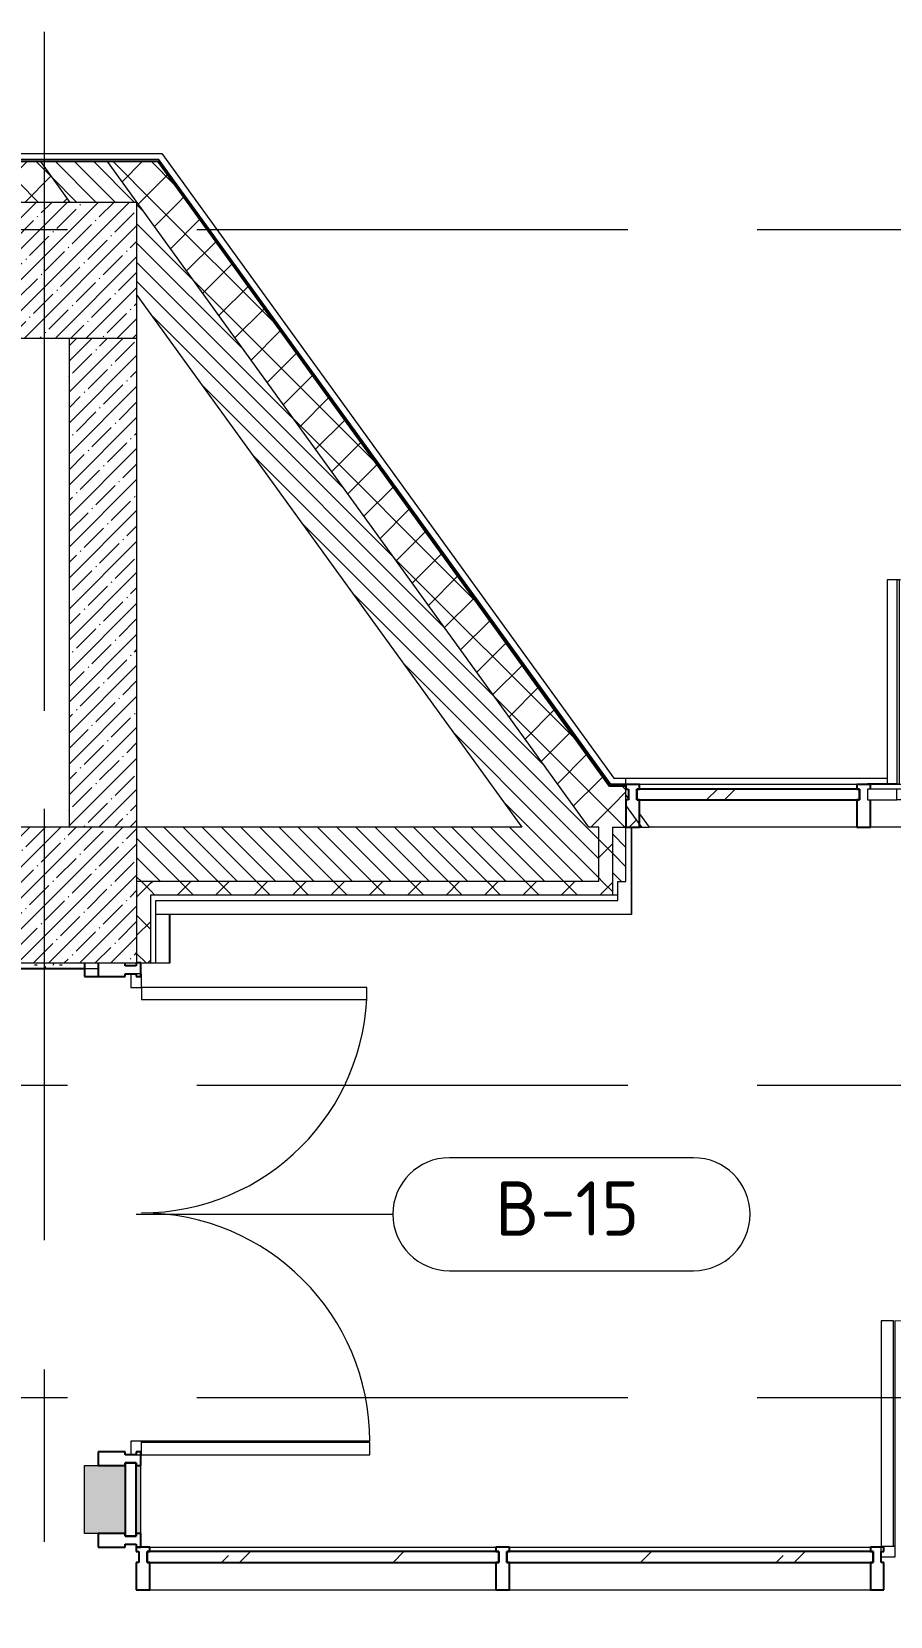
# Model space of a CAD drawing. Header units: millimetres. Extents: x 81459 to 274965, y -8553 to 29000.
# Drawn here: x 110662 to 113824, y 16195 to 22028 of the extents above; entities that cross this region are included whole.
import ezdxf

# ---------------------------------------------------------------- set-up
doc = ezdxf.new("R2010")
doc.units = ezdxf.units.MM
doc.linetypes.add('Осевая', pattern=[3175, 635, -476.25, 1587.5, -476.25])
for name, color, linetype, lineweight in [('A-DETL-GENF', 7, 'Continuous', 9), ('A-DOOR-IDEN', 7, 'Continuous', 9), ('A-GLAZ-CURT', 7, 'Continuous', 9), ('A-GLAZ-CURT-1', 7, 'Continuous', 25), ('A-GLAZ-CWMG', 7, 'Continuous', 9), ('A-GLAZ-CWMG-1', 7, 'Continuous', 25), ('A-WALL', 7, 'Continuous', 9), ('I-WALL', 7, 'Continuous', 9), ('S-COLS', 7, 'Continuous', 9), ('Оси', 7, 'Continuous', 9), ('Оси-2', 7, 'Осевая', 9)]:
    doc.layers.add(name, color=color, linetype=linetype, lineweight=lineweight)
for name, color, linetype, lineweight, true_color in [('A-DOOR-1', 1, 'Continuous', 9, 0xff0000), ('A-DOOR-2', 1, 'Continuous', 13, 0xff0000), ('A-WALL-1', 7, 'Continuous', 9, 0x3c3c3c), ('A-WALL-FNSH-1', 7, 'Continuous', 9, 0x3c3c3c)]:
    doc.layers.add(name, color=color, linetype=linetype, lineweight=lineweight, true_color=true_color)
doc.styles.add('GOST Common', font='GOST_Common.ttf', dxfattribs={"height": 200})
pattern_1 = [(45, (0, 0), (-70.71068, 70.71068), []), (135, (0, 0), (-70.71068, -70.71068), [])]
pattern_2 = [(135, (0, 0), (-35.35534, -35.35534), [])]

# ---------------------------------------------------------------- blocks, each defined once
blk = doc.blocks.new('Системная панель - Стекло - 40мм-24261323-План заполнения и маркировки дверных проемов 1 этажа в осях 23_1-33')
at = {"layer": 'A-GLAZ-CURT'}
h = blk.add_hatch(dxfattribs=at)
h.set_pattern_fill('FP_11', color=256, style=0, pattern_type=2)
h.set_pattern_definition([(45, (-113400.45, -19140), (-282.8427, 282.8427), [200, -600]), (45, (-113600.45, -19240), (-282.8427, 282.8427), [600, -200]), (45, (-113200.45, -19340), (-282.8427, 282.8427), [200, -600])])
h.paths.add_polyline_path([(410, -40), (410, 0), (-410, 0), (-410, -40), (-150.3, -40)])
at = {"layer": 'A-GLAZ-CURT-1'}
for p, q in [((410, 0), (-410, 0)), ((-410, 0), (-410, -40)), ((410, -40), (410, 0)), ((-410, -40), (410, -40))]:
    blk.add_line(p, q, dxfattribs=at)
blk = doc.blocks.new('Прямоугольный импост - Импост структурный с накладкой - 160мм-20149069-План заполнения и маркировки дверных проемов 1 этажа в осях 23_1-33')
at = {"layer": 'A-GLAZ-CWMG'}
for p, q in [((113700.4, 19257), (112900.4, 19257)), ((113700.4, 19100), (112936, 19100))]:
    blk.add_line(p, q, dxfattribs=at)
blk = doc.blocks.new('Дверь_Витражная_СКБ_2Ст - ВН-5-31911725-План заполнения и маркировки дверных проемов 1 этажа в осях 23_1-33')
at = {"layer": 'A-DETL-GENF'}
for p, q in [((-743, 770), (-788, 770)), ((-788, 770), (-788, 20)), ((-743, 20), (-743, 770)), ((752, 774), (707, 774)), ((707, 774), (707, 20)), ((752, 20), (752, 774)), ((-860, 20), (-860, 17)), ((-752, 20), (-860, 20)), ((-752, 20), (-860, 20)), ((-860, 20), (-860, 17)), ((-788, 20), (-743, 20)), ((-752, 17), (-752, 20)), ((-752, 17), (-752, 20)), ((707, 20), (752, 20)), ((752, 17), (752, 20)), ((752, 20), (860, 20)), ((752, 20), (752, 17)), ((860, 20), (752, 20)), ((860, 20), (860, 17)), ((860, 17), (860, 20))]:
    blk.add_line(p, q, dxfattribs=at)
at = {"layer": 'A-DOOR-1'}
for p, q in [((-752, 770), (-752, 20)), ((752, 774), (752, 20))]:
    blk.add_line(p, q, dxfattribs=at)
for centre, radius, start, end in [((-752, 20), 750, 360, 90), ((752, 20), 754, 90, 180)]:
    blk.add_arc(centre, radius, start, end, dxfattribs=at)
at = {"layer": 'A-DOOR-2'}
for p, q in [((-752, 0), (-860, 0)), ((-860, 0), (-860, -40)), ((-752, -40), (-752, 0)), ((860, 0), (752, 0)), ((752, 0), (752, -40)), ((860, -40), (860, 0)), ((-860, -40), (-752, -40)), ((752, -40), (860, -40))]:
    blk.add_line(p, q, dxfattribs=at)
blk = doc.blocks.new('Прямоугольный импост - Импост структурный с накладкой - 160мм-24260934-План заполнения и маркировки дверных проемов 1 этажа в осях 23_1-33')
at = {"layer": 'A-GLAZ-CWMG'}
for p, q in [((115450.4, 19257), (113750.4, 19257)), ((115352.4, 19240), (113848.4, 19240)), ((115352.4, 19200), (113848.4, 19200)), ((115450.4, 19100), (113750.4, 19100))]:
    blk.add_line(p, q, dxfattribs=at)
blk = doc.blocks.new('Прямоугольный импост - Импост структурный с накладкой - 160мм-18693360-План заполнения и маркировки дверных проемов 1 этажа в осях 23_1-33')
at = {"layer": 'A-GLAZ-CWMG-1'}
for p, q in [((-25, 40), (-25, 140)), ((-25, 140), (25, 140)), ((25, 140), (25, 40)), ((-15, 40), (-25, 40)), ((-25, -17), (-25, 0)), ((-25, 0), (-15, 0)), ((-15, 0), (-15, 40)), ((25, 0), (25, -17)), ((25, -17), (-25, -17))]:
    blk.add_line(p, q, dxfattribs=at)
blk = doc.blocks.new('Прямоугольный импост - Импост структурный с накладкой - 160мм Темный-30756008-План заполнения и маркировки дверных проемов 1 этажа в осях 23_1-33')
at = {"layer": 'A-GLAZ-CWMG-1'}
for p, q in [((-50, 0), (-50, 17)), ((-50, 17), (0, 17)), ((-40, 0), (-50, 0)), ((-40, -40), (-40, 0)), ((0, 0), (-10, 0)), ((-10, 0), (-10, -40)), ((0, 17), (0, 0)), ((-50, -140), (-50, -40)), ((-50, -40), (-40, -40)), ((-10, -40), (0, -40)), ((0, -40), (0, -140)), ((0, -140), (-50, -140))]:
    blk.add_line(p, q, dxfattribs=at)
blk = doc.blocks.new('Дверь_Витражная_остекление_ - ВВ-14 остекление-32472302-План заполнения и маркировки дверных проемов 1 этажа в осях 23_1-33')
at = {"layer": 'A-DETL-GENF'}
for p, q in [((-790, -20), (-835, -20)), ((-835, -20), (-835, -860)), ((-790, -860), (-790, -20)), ((840, -20), (840, -850)), ((885, -850), (885, -20)), ((-835, -860), (-790, -860)), ((840, -850), (885, -850))]:
    blk.add_line(p, q, dxfattribs=at)
at = {"layer": 'A-DOOR-1'}
for p, q in [((-835, -860), (-835, -20)), ((835, -850), (835, -20))]:
    blk.add_line(p, q, dxfattribs=at)
for centre, radius, start, end in [((-835, -20), 840, 270, 0), ((835, -20), 830, 180, 270)]:
    blk.add_arc(centre, radius, start, end, dxfattribs=at)
at = {"layer": 'A-DOOR-2'}
for p, q in [((-885, 20), (-835, 20)), ((-885, -20), (-885, 20)), ((-835, 20), (-835, -20)), ((835, 20), (885, 20)), ((835, -20), (835, 20)), ((885, 20), (885, -20)), ((-835, -20), (-885, -20)), ((885, -20), (835, -20))]:
    blk.add_line(p, q, dxfattribs=at)
blk = doc.blocks.new('BSC_Колонна _Прямоугольная - 500х500-21690934-План заполнения и маркировки дверных проемов 1 этажа в осях 23_1-33')
at = {"layer": 'S-COLS'}
h = blk.add_hatch(dxfattribs=at)
h.set_pattern_fill('FP_13', color=256, style=0, pattern_type=2)
h.set_pattern_definition([(45, (-110800, -18850), (-57.024626, 57.024626), []), (45, (-110742.975, -18850), (-57.024626, 57.024626), [100.806, -20.161, 3.353, -16.808])])
h.paths.add_polyline_path([(-250, -250), (250, -250), (250, 250), (-250, 250), (-250, 247.9)])
for p, q in [((250, 250), (-250, 250)), ((-250, 250), (-250, -250)), ((250, -250), (250, 250)), ((-250, -250), (250, -250))]:
    blk.add_line(p, q, dxfattribs=at)
blk = doc.blocks.new('Системная панель - Стекло - 40мм-32472403-План заполнения и маркировки дверных проемов 1 этажа в осях 23_1-33')
at = {"layer": 'A-GLAZ-CURT'}
h = blk.add_hatch(dxfattribs=at)
h.set_pattern_fill('FP_17', color=256, style=0, pattern_type=2)
h.set_pattern_definition([(225, (113186.22, 16333), (282.8427, -282.8427), [200, -600]), (225, (113386.22, 16433), (282.8427, -282.8427), [600, -200]), (225, (112986.22, 16533), (282.8427, -282.8427), [200, -600])])
h.paths.add_polyline_path([(-674.2, 40), (-674.2, 0), (674.2, 0), (674.2, 40)])
at = {"layer": 'A-GLAZ-CURT-1'}
for p, q in [((674.2, 40), (-674.2, 40)), ((-674.2, 40), (-674.2, 0)), ((-674.2, 0), (674.2, 0)), ((674.2, 0), (674.2, 40))]:
    blk.add_line(p, q, dxfattribs=at)
blk = doc.blocks.new('Прямоугольный импост - Импост структурный с накладкой - 160мм Темный-32472298-План заполнения и маркировки дверных проемов 1 этажа в осях 23_1-33')
at = {"layer": 'A-GLAZ-CWMG'}
for p, q in [((112422, 16450), (113750.4, 16450)), ((112422, 16293), (113750.4, 16293))]:
    blk.add_line(p, q, dxfattribs=at)
blk = doc.blocks.new('Прямоугольный импост - Импост структурный с накладкой - 160мм Темный-30755591-План заполнения и маркировки дверных проемов 1 этажа в осях 23_1-33')
at = {"layer": 'A-GLAZ-CWMG-1'}
for p, q in [((-25, 0), (-25, 17)), ((-25, 17), (25, 17)), ((-15, 0), (-25, 0)), ((-15, -40), (-15, 0)), ((25, 0), (15, 0)), ((15, 0), (15, -40)), ((25, 17), (25, 0)), ((-25, -140), (-25, -40)), ((-25, -40), (-15, -40)), ((15, -40), (25, -40)), ((25, -40), (25, -140)), ((25, -140), (-25, -140))]:
    blk.add_line(p, q, dxfattribs=at)
blk = doc.blocks.new('Прямоугольный импост - Импост структурный с накладкой - 160мм Темный-32356295-План заполнения и маркировки дверных проемов 1 этажа в осях 23_1-33')
at = {"layer": 'A-GLAZ-CWMG-1'}
for p, q in [((-50, 40), (-50, 140)), ((-50, 140), (0, 140)), ((0, 140), (0, 40)), ((-40, 40), (-50, 40)), ((-50, -17), (-50, 0)), ((-50, 0), (-40, 0)), ((-40, 0), (-40, 40)), ((-10, 40), (-10, 0)), ((0, 40), (-10, 40)), ((-10, 0), (0, 0)), ((0, 0), (0, -17)), ((0, -17), (-50, -17))]:
    blk.add_line(p, q, dxfattribs=at)
blk = doc.blocks.new('Дверь_Витражная_остекление_ - ВВ-15 остекление-32355915-План заполнения и маркировки дверных проемов 1 этажа в осях 23_1-33')
at = {"layer": 'A-DETL-GENF'}
for p, q in [((-790, 850), (-835, 850)), ((-835, 850), (-835, 20)), ((-790, 20), (-790, 850)), ((885, 860), (840, 860)), ((840, 860), (840, 20)), ((885, 20), (885, 860)), ((-835, 20), (-790, 20))]:
    blk.add_line(p, q, dxfattribs=at)
at = {"layer": 'A-DOOR-1'}
for p, q in [((-835, 850), (-835, 20)), ((835, 860), (835, 20))]:
    blk.add_line(p, q, dxfattribs=at)
for centre, radius, start, end in [((-835, 20), 830, 360, 90), ((835, 20), 840, 90, 180)]:
    blk.add_arc(centre, radius, start, end, dxfattribs=at)
at = {"layer": 'A-DOOR-2'}
for p, q in [((-835, 20), (-885, 20)), ((-885, 20), (-885, -20)), ((-835, -20), (-835, 20)), ((885, 20), (835, 20)), ((835, 20), (835, -20)), ((885, -20), (885, 20)), ((-885, -20), (-835, -20)), ((835, -20), (885, -20))]:
    blk.add_line(p, q, dxfattribs=at)
blk = doc.blocks.new('Прямоугольный импост - Импост структурный с накладкой - 160мм-32356289-План заполнения и маркировки дверных проемов 1 этажа в осях 23_1-33')
at = {"layer": 'A-GLAZ-CWMG-1'}
for p, q in [((-25, 140), (25, 140)), ((25, 140), (25, 40)), ((-15, 40), (-25, 40)), ((-25, 0), (-15, 0)), ((-15, 0), (-15, 40)), ((15, 40), (15, 0)), ((25, 40), (15, 40)), ((15, 0), (25, 0)), ((25, 0), (25, -17)), ((-25, -17), (-25, -3)), ((25, -17), (-25, -17))]:
    blk.add_line(p, q, dxfattribs=at)
blk = doc.blocks.new('Системная панель - Стекло - 40мм-32356190-План заполнения и маркировки дверных проемов 1 этажа в осях 23_1-33')
at = {"layer": 'A-GLAZ-CURT-1'}
for p, q in [((135, 0), (-135, 0)), ((-135, 0), (-135, -40)), ((135, -40), (135, 0)), ((-135, -40), (135, -40))]:
    blk.add_line(p, q, dxfattribs=at)
blk = doc.blocks.new('Прямоугольный импост - Импост структурный с накладкой - 190мм-32819534-План заполнения и маркировки дверных проемов 1 этажа в осях 23_1-33')
at = {"layer": 'A-GLAZ-CWMG'}
for points in [[(110907, 16500), (111007, 16500), (111007, 16750), (110857, 16750), (110857, 16500)], [(111064, 16500), (111064, 16750), (111047, 16750), (111047, 16500)]]:
    blk.add_hatch(color=256, dxfattribs=at).paths.add_polyline_path(points)
for p, q in [((110857, 16750), (110907, 16750)), ((110857, 16500), (110857, 16750)), ((111064, 16500), (111064, 16750)), ((110907, 16500), (110857, 16500))]:
    blk.add_line(p, q, dxfattribs=at)
blk = doc.blocks.new('Прямоугольный импост - Импост структурный с накладкой - 160мм Темный-32356291-План заполнения и маркировки дверных проемов 1 этажа в осях 23_1-33')
at = {"layer": 'A-GLAZ-CWMG-1'}
for p, q in [((-25, 40), (-25, 140)), ((-25, 140), (25, 140)), ((25, 140), (25, 40)), ((-15, 40), (-25, 40)), ((-25, -17), (-25, 0)), ((-25, 0), (-15, 0)), ((-15, 0), (-15, 40)), ((15, 40), (15, 0)), ((25, 40), (15, 40)), ((15, 0), (25, 0)), ((25, 0), (25, -17)), ((25, -17), (-25, -17))]:
    blk.add_line(p, q, dxfattribs=at)
blk = doc.blocks.new('Прямоугольный импост - Импост структурный с накладкой - 160мм-22960065-План заполнения и маркировки дверных проемов 1 этажа в осях 23_1-33')
at = {"layer": 'A-GLAZ-CWMG-1'}
for p, q in [((0, 140), (-50, 140)), ((-50, 140), (-50, 40)), ((0, 40), (0, 140)), ((-50, 40), (-40, 40)), ((-40, 0), (-50, 0)), ((-50, 0), (-50, -17)), ((-40, 40), (-40, 0)), ((-10, 0), (-10, 40)), ((-10, 40), (0, 40)), ((0, 0), (-10, 0)), ((0, -17), (0, 0)), ((-50, -17), (0, -17))]:
    blk.add_line(p, q, dxfattribs=at)
blk = doc.blocks.new('BSC_Колонна _Прямоугольная - 700х500-V11-План заполнения и маркировки дверных проемов 1 этажа в осях 23_1-33')
at = {"layer": 'S-COLS'}
h = blk.add_hatch(dxfattribs=at)
h.set_pattern_fill('FP_27', color=256, style=0, pattern_type=2)
h.set_pattern_definition([(45, (-110700, -21150), (-57.024626, 57.024626), []), (45, (-110642.975, -21150), (-57.024626, 57.024626), [100.806, -20.161, 3.353, -16.808])])
h.paths.add_polyline_path([(-350, -250), (350, -250), (350, 250), (-350, 250), (-350, -225.2)])
for p, q in [((350, 250), (-350, 250)), ((-350, 250), (-350, -250)), ((350, -250), (350, 250)), ((-350, -250), (350, -250))]:
    blk.add_line(p, q, dxfattribs=at)
blk = doc.blocks.new('Системная панель - Стекло - 40мм-32472267-План заполнения и маркировки дверных проемов 1 этажа в осях 23_1-33')
at = {"layer": 'A-GLAZ-CURT'}
h = blk.add_hatch(dxfattribs=at)
h.set_pattern_fill('FP_29', color=256, style=0, pattern_type=2)
h.set_pattern_definition([(225, (111834.5, 16333), (282.8427, -282.8427), [200, -600]), (225, (112034.5, 16433), (282.8427, -282.8427), [600, -200]), (225, (111634.5, 16533), (282.8427, -282.8427), [200, -600])])
h.paths.add_polyline_path([(-647.5, 40), (-647.5, 0), (647.5, 0), (647.5, 40), (578.3, 40)])
at = {"layer": 'A-GLAZ-CURT-1'}
for p, q in [((647.5, 40), (-647.5, 40)), ((-647.5, 40), (-647.5, 0)), ((-647.5, 0), (647.5, 0)), ((647.5, 0), (647.5, 40))]:
    blk.add_line(p, q, dxfattribs=at)
blk = doc.blocks.new('Прямоугольный импост - Импост структурный с накладкой - 160мм Темный-32472263-План заполнения и маркировки дверных проемов 1 этажа в осях 23_1-33')
at = {"layer": 'A-GLAZ-CWMG'}
for p, q in [((111097, 16450), (112372, 16450)), ((111097, 16293), (112372, 16293))]:
    blk.add_line(p, q, dxfattribs=at)
blk = doc.blocks.new('Прямоугольный импост - Импост структурный с накладкой - 190мм-32819424-План заполнения и маркировки дверных проемов 1 этажа в осях 23_1-33')
at = {"layer": 'A-GLAZ-CWMG-1'}
for p, q in [((0, 190), (-50, 190)), ((-50, 190), (-50, 40)), ((-50, 40), (-40, 40)), ((-40, 0), (-50, 0)), ((-50, 0), (-50, -17)), ((-40, 40), (-40, 0)), ((-10, 0), (-10, 40)), ((-10, 40), (0, 40)), ((0, 0), (-10, 0)), ((-50, -17), (0, -17)), ((0, -17), (0, -3))]:
    blk.add_line(p, q, dxfattribs=at)
blk = doc.blocks.new('М_двери - Типоразмер_рамка-25223575-План заполнения и маркировки дверных проемов 1 этажа в осях 23_1-33')
at = {"layer": 'A-DOOR-IDEN'}
for p, q in [((4.496, 2.08), (-4.496, 2.08)), ((-4.496, -2.08), (4.496, -2.08))]:
    blk.add_line(p, q, dxfattribs=at)
for centre, start, end in [((-4.496, 0), 90, 270), ((4.496, 0), 270, 90)]:
    blk.add_arc(centre, 2.08, start, end, dxfattribs=at)

msp = doc.modelspace()

# ---------------------------------------------------------------- hatches: boundary and pattern name
at = {"layer": 'A-WALL'}
h = msp.add_hatch(dxfattribs=at)
h.set_pattern_fill('FP_5', color=256, style=0, pattern_type=2)
h.set_pattern_definition(pattern_1)
h.paths.add_polyline_path([(111235.1, 21400), (111126.6, 21550), (110941.5, 21550), (111050, 21400), (111156.2, 21400)])
h.paths.add_polyline_path([(110803.2, 21400), (110694.6, 21550), (109950, 21550), (109950, 21400), (110350, 21400)])
h.paths.add_polyline_path([(109050, 21400), (109050, 21550), (107750, 21550), (107750, 21400), (108497.7, 21400)])
h.paths.add_polyline_path([(105550, 21400), (106850, 21400), (106850, 21550), (105550, 21550)])
h.paths.add_polyline_path([(104650, 21400), (104650, 21550), (103450, 21550), (103450, 21400)])
h.paths.add_polyline_path([(101150, 21400), (101150, 21550), (96610, 21550), (96610, 21400), (100800, 21400)])
h.paths.add_polyline_path([(93310, 21400), (93310, 21550), (93060, 21550), (93060, 21400), (93211.1, 21400)])
h = msp.add_hatch(dxfattribs=at)
h.set_pattern_fill('FP_1', color=256, style=0, pattern_type=2)
h.set_pattern_definition(pattern_2)
h.paths.add_polyline_path([(111050, 21400), (110941.5, 21550), (110694.6, 21550), (110803.2, 21400)])
h.paths.add_polyline_path([(112713.8, 19100), (111050, 21400), (111050, 21058.8), (112467, 19100), (112485.5, 19100)])
h = msp.add_hatch(dxfattribs=at)
h.set_pattern_fill('FP_5', color=256, style=0, pattern_type=2)
h.set_pattern_definition(pattern_1)
h.paths.add_polyline_path([(112820.4, 19100), (112899, 19100), (112800.4, 19236.2), (112800.4, 19100), (112817.8, 19100)])
h.paths.add_polyline_path([(112750.4, 19100), (112750.4, 19305.3), (111235.1, 21400), (111050, 21400), (112713.8, 19100)])
h = msp.add_hatch(dxfattribs=at)
h.set_pattern_fill('FP_5', color=256, style=0, pattern_type=2)
h.set_pattern_definition(pattern_1)
h.paths.add_polyline_path([(120852, 19100), (120860, 19100), (120860, 19250), (119418, 19250), (119418, 19100), (120461.1, 19100)])
h.paths.add_polyline_path([(118202, 19100), (118202, 19250), (115500.4, 19250), (115500.4, 19100), (118010, 19100)])
h.paths.add_polyline_path([(112817.8, 19100), (112908.8, 19100), (112850.4, 19180.7), (112850.4, 19250), (112790.5, 19250), (112800.4, 19236.2), (112800.4, 19100)])
h = msp.add_hatch(dxfattribs=at)
h.set_pattern_fill('FP_1', color=256, style=0, pattern_type=2)
h.set_pattern_definition(pattern_2)
h.paths.add_polyline_path([(117802.6, 18900), (117810, 18900), (117810, 19100), (116100.4, 19100), (116100.4, 18900), (116473.3, 18900)])
h.paths.add_polyline_path([(115500.4, 18900), (115550.4, 18900), (115550.4, 19100), (115500.4, 19100), (115500.4, 19097.9)])
h.paths.add_polyline_path([(112850.4, 18900), (112850.4, 19100), (112800.4, 19100), (112800.4, 18900), (112820.4, 18900)])
h.paths.add_polyline_path([(112485.5, 18900), (112750.4, 18900), (112750.4, 19100), (111050, 19100), (111050, 18900), (111179.4, 18900)])
at = {"layer": 'I-WALL'}
h = msp.add_hatch(dxfattribs=at)
h.set_pattern_fill('FP_2', color=256, style=0, pattern_type=2)
h.set_pattern_definition([(45, (0, 0), (-57.024626, 57.024626), []), (45, (57.025, 0), (-57.024626, 57.024626), [100.806, -20.161, 3.353, -16.808])])
h.paths.add_polyline_path([(110800, 19100), (111050, 19100), (111050, 20900), (110800, 20900), (110800, 19706.9)])
h = msp.add_hatch(dxfattribs=at)
h.set_pattern_fill('FP_5', color=256, style=0, pattern_type=2)
h.set_pattern_definition(pattern_1)
h.paths.add_polyline_path([(112800.4, 18900), (112800.4, 19236.2), (112750.4, 19305.3), (112750.4, 18900)])
h = msp.add_hatch(dxfattribs=at)
h.set_pattern_fill('FP_5', color=256, style=0, pattern_type=2)
h.set_pattern_definition(pattern_1)
h.paths.add_polyline_path([(111100, 18600), (111100, 18900), (111050, 18900), (111050, 18600)])
h = msp.add_hatch(dxfattribs=at)
h.set_pattern_fill('FP_5', color=256, style=0, pattern_type=2)
h.set_pattern_definition(pattern_1)
h.paths.add_polyline_path([(112800.4, 18850), (112800.4, 18900), (111100, 18900), (111100, 18850), (112485.5, 18850)])
h = msp.add_hatch(dxfattribs=at)
h.set_pattern_fill('FP_31', color=256, style=0, pattern_type=2)
h.set_pattern_definition([(0, (0, 0), (121.92, 30.48), [10.058, -81.382, 10.058, -81.382, -487.68]), (0, (0, 0), (121.92, 30.48), [-182.88, 10.058, -172.822, 10.058, -81.382, -213.36]), (0, (0, 0), (121.92, 30.48), [-457.2, 10.058, -50.902, 10.058, -142.342]), (120, (45.72, 15.24), (-87.356454, 90.345817), [10.058, -81.382, 10.058, -81.382, -487.68]), (120, (45.72, 15.24), (-87.356454, 90.345817), [-182.88, 10.058, -172.822, 10.058, -81.382, -213.36]), (120, (45.72, 15.24), (-87.356454, 90.345817), [-457.2, 10.058, -50.902, 10.058, -142.342]), (240, (60.96, 76.2), (-34.563546, -120.825817), [10.058, -81.382, 10.058, -81.382, -487.68]), (240, (60.96, 76.2), (-34.563546, -120.825817), [-182.88, 10.058, -172.822, 10.058, -81.382, -213.36]), (240, (60.96, 76.2), (-34.563546, -120.825817), [-457.2, 10.058, -50.902, 10.058, -142.342])])
h.paths.add_polyline_path([(110550, 18580), (110907, 18580), (110907, 18600), (110529, 18600), (110529, 18580)])

# ---------------------------------------------------------------- linework, layer by layer
at = {"layer": 'A-DOOR-IDEN'}
msp.add_line((111047, 17675), (111992.2, 17675), dxfattribs=at)
at = {"layer": 'A-WALL'}
for p, q in [((96570, 21580), (111141.9, 21580)), ((109950, 21553), (111134.3, 21553)), ((109950, 21550), (111126.6, 21550)), ((110694.6, 21550), (110803.2, 21400)), ((112790.5, 19250), (111126.6, 21550)), ((112792, 19253), (111128.2, 21553)), ((111141.9, 21580), (112805.8, 19280)), ((112850.4, 19250), (112790.5, 19250)), ((112850.4, 19253), (112792, 19253)), ((112805.8, 19280), (113812.4, 19280)), ((112850.4, 19258), (112850.4, 19280)), ((112850.4, 19218.2), (112860.4, 19204.4)), ((112900.4, 19149.1), (112936, 19100)), ((112750.4, 18900), (112750.4, 19100)), ((112800.4, 19100), (112800.4, 18900)), ((112899, 19100), (112936, 19100)), ((111100, 18850), (111100, 18600)), ((112800.4, 18850), (111100, 18850))]:
    msp.add_line(p, q, dxfattribs=at)
at = {"layer": 'A-WALL-1'}
for p, q in [((112713.8, 19100), (110941.5, 21550)), ((111050, 21058.8), (112467, 19100)), ((110800, 20900), (110800, 19100)), ((111050, 19100), (111050, 20900)), ((112850.4, 19180.7), (112850.4, 19250)), ((112467, 19100), (111050, 19100)), ((112750.4, 19100), (112713.8, 19100)), ((112800.4, 19100), (112899, 19100)), ((112850.4, 18900), (112850.4, 19100)), ((112750.4, 18900), (111050, 18900)), ((112820.4, 18900), (112850.4, 18900)), ((112820.4, 18850), (112820.4, 18900)), ((110857, 18580), (110907, 18580)), ((110907, 18580), (110907, 18600)), ((111050, 18600), (111100, 18600))]:
    msp.add_line(p, q, dxfattribs=at)
at = {"layer": 'A-WALL-FNSH-1'}
for p, q in [((111130.7, 21558), (109950, 21558)), ((112794.5, 19258), (111130.7, 21558)), ((112850.4, 19258), (112794.5, 19258)), ((112850.4, 19250), (112850.4, 19258)), ((112908.8, 19100), (112850.4, 19180.7)), ((112820.4, 18830), (112820.4, 18850)), ((111120, 18600), (111120, 18830)), ((111120, 18830), (112820.4, 18830)), ((110528, 18579), (110857, 18579)), ((110857, 18580), (110529, 18580)), ((110857, 18579), (110857, 18580)), ((111100, 18600), (111120, 18600))]:
    msp.add_line(p, q, dxfattribs=at)
at = {"layer": 'I-WALL'}
for p, q in [((112870.4, 18780), (112870.4, 19100)), ((112871.4, 19100), (112871.4, 18779)), ((112800.4, 18900), (112800.4, 18850)), ((112820.4, 18850), (112800.4, 18850)), ((111120, 18780), (112870.4, 18780)), ((111170, 18779), (111120, 18779)), ((111170, 18600), (111170, 18779)), ((112871.4, 18779), (111171, 18779)), ((111171, 18779), (111171, 18599)), ((111065, 18599), (111065, 18600)), ((111171, 18599), (111065, 18599)), ((111120, 18600), (111170, 18600))]:
    msp.add_line(p, q, dxfattribs=at)
at = {"layer": 'Оси'}
msp.add_line((110710, 19528.3), (110710, 22028.3), dxfattribs=at)
at = {"layer": 'Оси-2'}
for p, q in [((84758.6, 21300), (122580, 21300)), ((110710, 593.7), (110710, 19528.3)), ((84758.6, 18150), (122760, 18150)), ((84758.6, 17000), (122760, 17000))]:
    msp.add_line(p, q, dxfattribs=at)

# ---------------------------------------------------------------- block references
at = {"layer": 'A-DOOR-1'}
msp.add_blockref('Дверь_Витражная_СКБ_2Ст - ВН-5-31911725-План заполнения и маркировки дверных проемов 1 этажа в осях 23_1-33', (114600.4, 19240), dxfattribs=at)
for name, p, rotation in [('Дверь_Витражная_остекление_ - ВВ-15 остекление-32355915-План заполнения и маркировки дверных проемов 1 этажа в осях 23_1-33', (111047, 17675), 270), ('Дверь_Витражная_остекление_ - ВВ-14 остекление-32472302-План заполнения и маркировки дверных проемов 1 этажа в осях 23_1-33', (114675.4, 16433), 180)]:
    msp.add_blockref(name, p, dxfattribs=dict(at, rotation=rotation))
at = {"layer": 'A-DOOR-IDEN', "xscale": 99.99999999999993, "yscale": 99.99999999999993, "zscale": 99.99999999999993}
msp.add_blockref('М_двери - Типоразмер_рамка-25223575-План заполнения и маркировки дверных проемов 1 этажа в осях 23_1-33', (112649.8, 17675), dxfattribs=at)
at = {"layer": 'A-GLAZ-CURT'}
msp.add_blockref('Системная панель - Стекло - 40мм-24261323-План заполнения и маркировки дверных проемов 1 этажа в осях 23_1-33', (113300.4, 19240), dxfattribs=at)
for name, p, rotation in [('Системная панель - Стекло - 40мм-32356190-План заполнения и маркировки дверных проемов 1 этажа в осях 23_1-33', (111047, 16625), 270), ('Системная панель - Стекло - 40мм-32472267-План заполнения и маркировки дверных проемов 1 этажа в осях 23_1-33', (111734.5, 16433), 180), ('Системная панель - Стекло - 40мм-32472403-План заполнения и маркировки дверных проемов 1 этажа в осях 23_1-33', (113086.2, 16433), 180)]:
    msp.add_blockref(name, p, dxfattribs=dict(at, rotation=rotation))
at = {"layer": 'A-GLAZ-CWMG'}
for name, p, rotation in [('Прямоугольный импост - Импост структурный с накладкой - 160мм-22960065-План заполнения и маркировки дверных проемов 1 этажа в осях 23_1-33', (112850.4, 19240), 180), ('Прямоугольный импост - Импост структурный с накладкой - 190мм-32819424-План заполнения и маркировки дверных проемов 1 этажа в осях 23_1-33', (111047, 18600), 90)]:
    msp.add_blockref(name, p, dxfattribs=dict(at, rotation=rotation))
for name in ['Прямоугольный импост - Импост структурный с накладкой - 160мм-20149069-План заполнения и маркировки дверных проемов 1 этажа в осях 23_1-33', 'Прямоугольный импост - Импост структурный с накладкой - 160мм-24260934-План заполнения и маркировки дверных проемов 1 этажа в осях 23_1-33', 'Прямоугольный импост - Импост структурный с накладкой - 190мм-32819534-План заполнения и маркировки дверных проемов 1 этажа в осях 23_1-33', 'Прямоугольный импост - Импост структурный с накладкой - 160мм Темный-32472263-План заполнения и маркировки дверных проемов 1 этажа в осях 23_1-33', 'Прямоугольный импост - Импост структурный с накладкой - 160мм Темный-32472298-План заполнения и маркировки дверных проемов 1 этажа в осях 23_1-33']:
    msp.add_blockref(name, (0, 0), dxfattribs=at)
at = {"layer": 'A-GLAZ-CWMG', "extrusion": (0, 0, -1)}
for name, p, rotation in [('Прямоугольный импост - Импост структурный с накладкой - 160мм-18693360-План заполнения и маркировки дверных проемов 1 этажа в осях 23_1-33', (-113725.4, 19240), 180), ('Прямоугольный импост - Импост структурный с накладкой - 160мм-32356289-План заполнения и маркировки дверных проемов 1 этажа в осях 23_1-33', (-111047, 18575), 270), ('Прямоугольный импост - Импост структурный с накладкой - 160мм Темный-32356291-План заполнения и маркировки дверных проемов 1 этажа в осях 23_1-33', (-111047, 16775), 270), ('Прямоугольный импост - Импост структурный с накладкой - 160мм Темный-32356295-План заполнения и маркировки дверных проемов 1 этажа в осях 23_1-33', (-111047, 16450), 270)]:
    msp.add_blockref(name, p, dxfattribs=dict(at, rotation=rotation))
for name, p in [('Прямоугольный импост - Импост структурный с накладкой - 160мм Темный-30756008-План заполнения и маркировки дверных проемов 1 этажа в осях 23_1-33', (-111047, 16433)), ('Прямоугольный импост - Импост структурный с накладкой - 160мм Темный-30755591-План заполнения и маркировки дверных проемов 1 этажа в осях 23_1-33', (-112397, 16433)), ('Прямоугольный импост - Импост структурный с накладкой - 160мм Темный-30755591-План заполнения и маркировки дверных проемов 1 этажа в осях 23_1-33', (-113775.4, 16433))]:
    msp.add_blockref(name, p, dxfattribs=at)
at = {"layer": 'S-COLS'}
for name, p in [('BSC_Колонна _Прямоугольная - 700х500-V11-План заполнения и маркировки дверных проемов 1 этажа в осях 23_1-33', (110700, 21150)), ('BSC_Колонна _Прямоугольная - 500х500-21690934-План заполнения и маркировки дверных проемов 1 этажа в осях 23_1-33', (110800, 18850))]:
    msp.add_blockref(name, p, dxfattribs=at)

# ---------------------------------------------------------------- texts
at = {"layer": 'A-DOOR-IDEN', "char_height": 200, "attachment_point": 1, "style": 'GOST Common'}
for s, insert, width in [('\\fGOST Common|b0|i0|c204|p34|;В', (112369.6, 17796.2), 200.422), ('-15', (112534.9, 17796.2), 472.996)]:
    msp.add_mtext(s, dxfattribs=dict(at, insert=insert, width=width))

doc.saveas('drawing.dxf')
